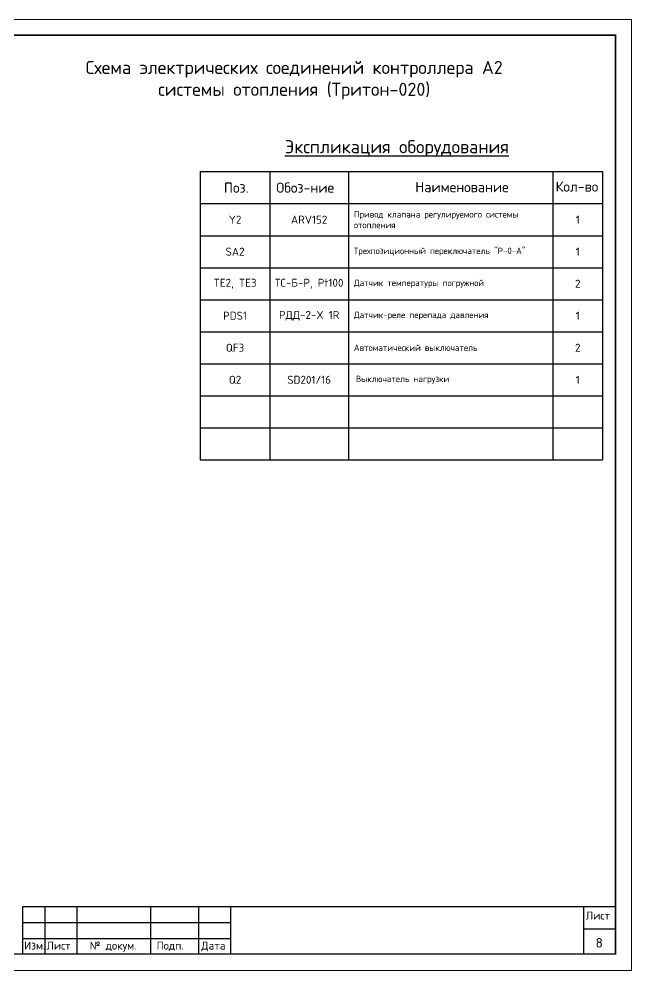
# Model space of a CAD drawing. Header units: millimetres. Extents: x 1606 to 7674, y 609 to 4159.
# Drawn here: x 3862 to 4053.3, y 2937.3 to 3234.6 of the extents above; entities that cross this region are included whole.
import ezdxf

# ---------------------------------------------------------------- set-up
doc = ezdxf.new("R2010")
doc.units = ezdxf.units.MM
doc.linetypes.add('K5LT_BASIC', pattern=[0])
doc.layers.add('24VDC', color=7, linetype='Continuous')
doc.layers.add('Штамп', color=7, linetype='Continuous')
doc.styles.add('ROMANT', font='romant__.ttf')

msp = doc.modelspace()

# ---------------------------------------------------------------- linework, layer by layer
at = {"color": 7, "linetype": 'K5LT_BASIC', "lineweight": 25}
for p, q in [((3863.13097, 2957.45855), (4048.13097, 2957.45855)), ((4038.13097, 2957.45855), (4038.13097, 2942.45855)), ((3863.13097, 2952.45855), (3928.13097, 2952.45855)), ((4038.13097, 2950.45855), (4048.13097, 2950.45855)), ((3863.13097, 2947.45855), (3870.13097, 2947.45855)), ((3870.13097, 2947.45855), (3880.13097, 2947.45855)), ((3880.13097, 2947.45855), (3903.13097, 2947.45855)), ((3903.13097, 2947.45855), (3918.13097, 2947.45855)), ((3918.13097, 2947.45855), (3928.13097, 2947.45855))]:
    msp.add_line(p, q, dxfattribs=at)
at = {"layer": '24VDC', "linetype": 'Continuous'}
for p, q in [((3918.57341, 3186.94766), (4044.11192, 3186.94766)), ((3918.57341, 3186.94766), (3918.57341, 3096.94766)), ((3940.26729, 3186.94766), (3940.26729, 3096.94766)), ((4028.62836, 3186.94766), (4028.62836, 3096.94766)), ((4044.11192, 3186.94766), (4044.11192, 3096.94766)), ((3918.57341, 3176.94766), (4044.11192, 3176.94766)), ((3918.57341, 3176.94766), (4044.11192, 3176.94766)), ((3918.57341, 3176.94766), (4044.11192, 3176.94766)), ((3918.57341, 3166.94766), (4044.11192, 3166.94766)), ((3918.57341, 3156.94766), (4044.11192, 3156.94766)), ((3918.57341, 3146.94766), (4044.11192, 3146.94766)), ((3918.57341, 3136.94766), (4044.11192, 3136.94766)), ((3918.57341, 3126.94766), (4044.11192, 3126.94766)), ((3918.57341, 3116.94766), (4044.11192, 3116.94766)), ((3918.57341, 3106.94766), (4044.11192, 3106.94766)), ((3918.57341, 3096.94766), (4044.11192, 3096.94766))]:
    msp.add_line(p, q, dxfattribs=at)
for points, const_width in [([(3633.13097, 2937.45855), (4053.13097, 2937.45855), (4053.13097, 3234.45855), (3633.13097, 3234.45855), (3633.13097, 2937.45855)], 0.3), ([(3653.13097, 2942.60855), (3653.13097, 3229.60855), (4048.13097, 3229.60855), (4048.13097, 2942.60855), (3653.13097, 2942.60855)], 0.5)]:
    msp.add_lwpolyline(points, dxfattribs=dict(at, const_width=const_width))
msp.add_lwpolyline([(3964.81035, 3186.94766), (3964.81035, 3096.94766)], dxfattribs=at)
at = {"layer": 'Штамп', "color": 7, "linetype": 'K5LT_BASIC'}
for p, q in [((3863.13097, 2957.45855), (3863.13097, 2942.45855)), ((3870.13097, 2942.45855), (3870.13097, 2957.45855)), ((3880.13097, 2942.45855), (3880.13097, 2957.45855)), ((3903.13097, 2942.45855), (3903.13097, 2957.45855)), ((3918.13097, 2942.45855), (3918.13097, 2957.45855)), ((3928.13097, 2942.45855), (3928.13097, 2957.45855))]:
    msp.add_line(p, q, dxfattribs=at)

# ---------------------------------------------------------------- texts
at = {"color": 7, "linetype": 'K5LT_BASIC', "lineweight": 25}
for s, insert, char_height, width, attachment_point in [('{\\fISOCPEUR|b0|i0|c204|p34;Лист}', (4038.88681, 2955.85997), 2.5, 12.9146, 1), ('{\\fISOCPEUR|b0|i0|c204|p34;Изм.}', (3863.60435, 2946.47869), 2.5, 9.4325, 1), ('{\\fISOCPEUR|b0|i0|c204|p34;Лист}', (3870.60435, 2946.47869), 2.5, 9.4325, 1), ('{\\fISOCPEUR|b0|i0|c204|p34;№ докум.}', (3884.04259, 2946.47869), 2.5, 16.1195665, 1), ('{\\fISOCPEUR|b0|i0|c204|p34;Подп.}', (3904.92611, 2946.47869), 2.5, 9.4325, 1), ('{\\fISOCPEUR|b0|i0|c204|p34;Дата}', (3918.89683, 2946.47869), 2.5, 9.4325, 1), ('{\\fISOCPEUR|b0|i0|c204|p34;8}', (4043.07354, 2946.10859), 3, 12.9146, 5)]:
    msp.add_mtext(s, dxfattribs=dict(at, insert=insert, char_height=char_height, width=width, attachment_point=attachment_point))
at = {"layer": '24VDC', "width": 143.9001694, "attachment_point": 5}
for s, insert, char_height in [('{\\fISOCPEUR|b0|i0|c204|p34;Схема электрических соединений контроллера А2 системы отопления (Тритон-020)}', (3947.87862, 3215.51509), 4.09277344), ('{\\fISOCPEUR|b0|i0|c204|p34;\\L\\C7;Экспликация оборудования }', (3979.92491, 3194.17941), 4.0927734)]:
    msp.add_mtext(s, dxfattribs=dict(at, insert=insert, char_height=char_height))
at = {"layer": '24VDC', "lineweight": 0, "char_height": 3.1832405, "attachment_point": 5}
for s, insert, width in [('{\\fISOCPEUR|b0|i0|c204|p34;\\C7;Поз.}', (3929.80329, 3181.94766), 14.0649154), ('{\\fISOCPEUR|b0|i0|c204|p34;\\C7;Обоз-ние}', (3951.31113, 3181.94766), 22.0876656), ('{\\fISOCPEUR|b0|i0|c204|p34;\\C7;Наименование}', (4000.24275, 3182.1155), 77.5264859), ('{\\fISOCPEUR|b0|i0|c204|p34;\\C7;Кол-во}', (4036.11397, 3182.28334), 18)]:
    msp.add_mtext(s, dxfattribs=dict(at, insert=insert, width=width))
at = {"layer": '24VDC', "lineweight": 0, "style": 'ROMANT'}
for s, insert, char_height, width, attachment_point in [('{\\fISOCPEUR|b0|i0|c0|p34;Y\\fISOCPEUR|b0|i0|c204|p34;2}', (3929.42035, 3171.94766), 2.5, 21.6938841, 5), ('{\\fISOCPEUR|b0|i0|c204|p34;ARV152}', (3952.53882, 3171.94766), 2.5, 24.5430561, 5), ('{\\fISOCPEUR|b0|i0|c204|p34;Привод клапана регулируемого системы\\Pотопления}', (3966.49042, 3171.94766), 2, 62.1379374, 4), ('{\\fISOCPEUR|b0|i0|c204|p34;1}', (4036.37014, 3171.94766), 2.5, 15.4835609, 5), ('{\\fISOCPEUR|b0|i0|c204|p34;Трехпозиционный переключатель "Р-0-А"}', (3966.49042, 3161.94766), 2, 62.1379374, 4), ('{\\fISOCPEUR|b0|i0|c204|p34;SA2}', (3929.42035, 3161.94766), 2.5, 21.6938841, 5), ('{\\fISOCPEUR|b0|i0|c204|p34;1}', (4036.37014, 3161.94766), 2.5, 15.4835609, 5), ('{\\fISOCPEUR|b0|i0|c0|p34;TE\\fISOCPEUR|b0|i0|c204|p34;2, \\fISOCPEUR|b0|i0|c0|p34;TE\\fISOCPEUR|b0|i0|c204|p34;3}', (3929.42035, 3151.94766), 2.5, 21.6938841, 5), ('{\\fISOCPEUR|b0|i0|c204|p34;ТС-Б-Р, Pt100}', (3952.53882, 3151.94766), 2.5, 24.5430561, 5), ('{\\fISOCPEUR|b0|i0|c204|p34;Датчик температуры погружной}', (3966.49042, 3151.94766), 2, 62.1379374, 4), ('{\\fISOCPEUR|b0|i0|c204|p34;2}', (4036.37014, 3151.94766), 2.5, 15.4835609, 5), ('{\\fISOCPEUR|b0|i0|c0|p34;PDS1}', (3929.42035, 3141.94766), 2.5, 21.6938841, 5), ('{\\fISOCPEUR|b0|i0|c204|p34;РДД\\fISOCPEUR|b0|i0|c0|p34;-2-X 1R}', (3952.53882, 3141.94766), 2.5, 24.5430561, 5), ('{\\fISOCPEUR|b0|i0|c204|p34;Датчик-реле перепада давления}', (3966.49042, 3141.94766), 2, 62.1379374, 4), ('{\\fISOCPEUR|b0|i0|c0|p34;1}', (4036.37014, 3141.94766), 2.5, 15.4835609, 5), ('{\\fISOCPEUR|b0|i0|c204|p34;Автоматический выключатель}', (3966.49042, 3131.94766), 2, 62.1379374, 4), ('{\\fISOCPEUR|b0|i0|c204|p34;2}', (4036.37014, 3131.94766), 2.5, 15.4835609, 5), ('{\\fISOCPEUR|b0|i0|c0|p34;Q\\fISOCPEUR|b0|i0|c204|p34;2}', (3929.42035, 3121.94766), 2.5, 21.6938841, 5), ('{\\fISOCPEUR|b0|i0|c0|p34;SD201/16}', (3952.53882, 3121.94766), 2.5, 24.5430561, 5), ('{\\fISOCPEUR|b0|i0|c204|p34;1}', (4036.37014, 3121.94766), 2.5, 15.4835609, 5)]:
    msp.add_mtext(s, dxfattribs=dict(at, insert=insert, char_height=char_height, width=width, attachment_point=attachment_point))
at = {"layer": '24VDC', "color": 3, "lineweight": 0, "style": 'ROMANT'}
for s, insert, char_height, width, attachment_point in [('{\\fISOCPEUR|b0|i0|c0|p34;QF3}', (3929.42035, 3131.94766), 2.5, 21.6938841, 5), ('{\\fISOCPEUR|b0|i0|c204|p34;Выключатель нагрузки}', (3967.11302, 3121.94766), 2, 77.5264859, 4)]:
    msp.add_mtext(s, dxfattribs=dict(at, insert=insert, char_height=char_height, width=width, attachment_point=attachment_point))

doc.saveas('drawing.dxf')
